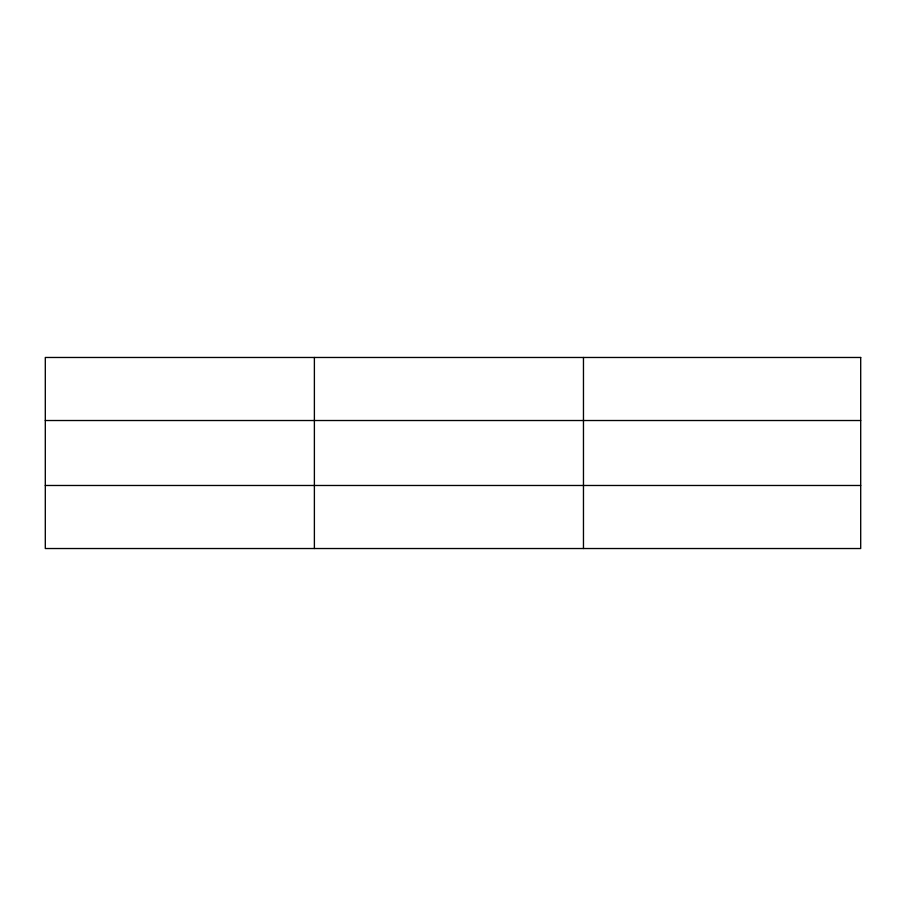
<?xml version="1.0" encoding="UTF-8"?>
<svg xmlns="http://www.w3.org/2000/svg" width="906" height="906" viewBox="0 0 906 906"><rect width="100%" height="100%" fill="white"/><g stroke="black" fill="none" stroke-linecap="round" stroke-linejoin="round"><path stroke-width="1.36" d="M314.382 548.526L314.382 357.474M583.464 548.526L583.464 357.474M45.3 420.52L860.7 420.52M45.3 485.48L860.7 485.48M860.7 357.474L860.7 548.526L45.3 548.526L45.3 357.474L860.7 357.474"/></g></svg>
